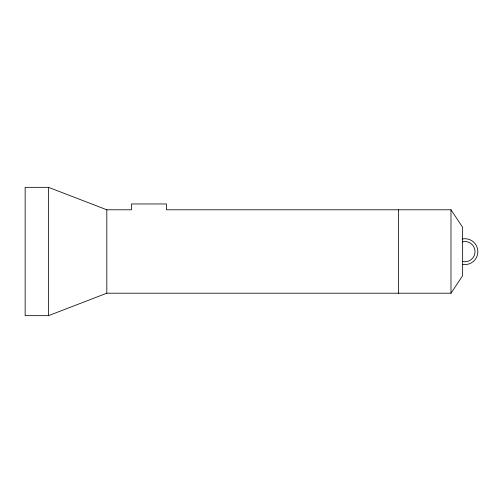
<?xml version="1.0" encoding="UTF-8"?>
<svg xmlns="http://www.w3.org/2000/svg" width="503" height="503" viewBox="0 0 503 503"><rect width="100%" height="100%" fill="white"/><g stroke="black" fill="none" stroke-linecap="round" stroke-linejoin="round"><path stroke-width="0.75" d="M450.984 293.211L462.647 275.688L462.647 227.312L450.984 209.789L166.449 209.789L166.449 203.96L131.453 203.96L131.453 209.789L106.818 209.789L48.483 187.336L25.15 187.336L25.15 315.664L48.483 315.664L106.818 293.211L450.984 293.211L450.984 209.789M398.483 209.789L398.483 293.211M106.818 209.789L106.818 293.211M48.483 187.336L48.483 315.664M462.207 238.975A12.952 12.952 0 0 1 477.85 251.638A12.952 12.952 0 0 1 462.207 264.308M462.276 241.855A10.129 10.129 0 0 1 475.027 251.638A10.129 10.129 0 0 1 462.276 261.428"/></g></svg>
